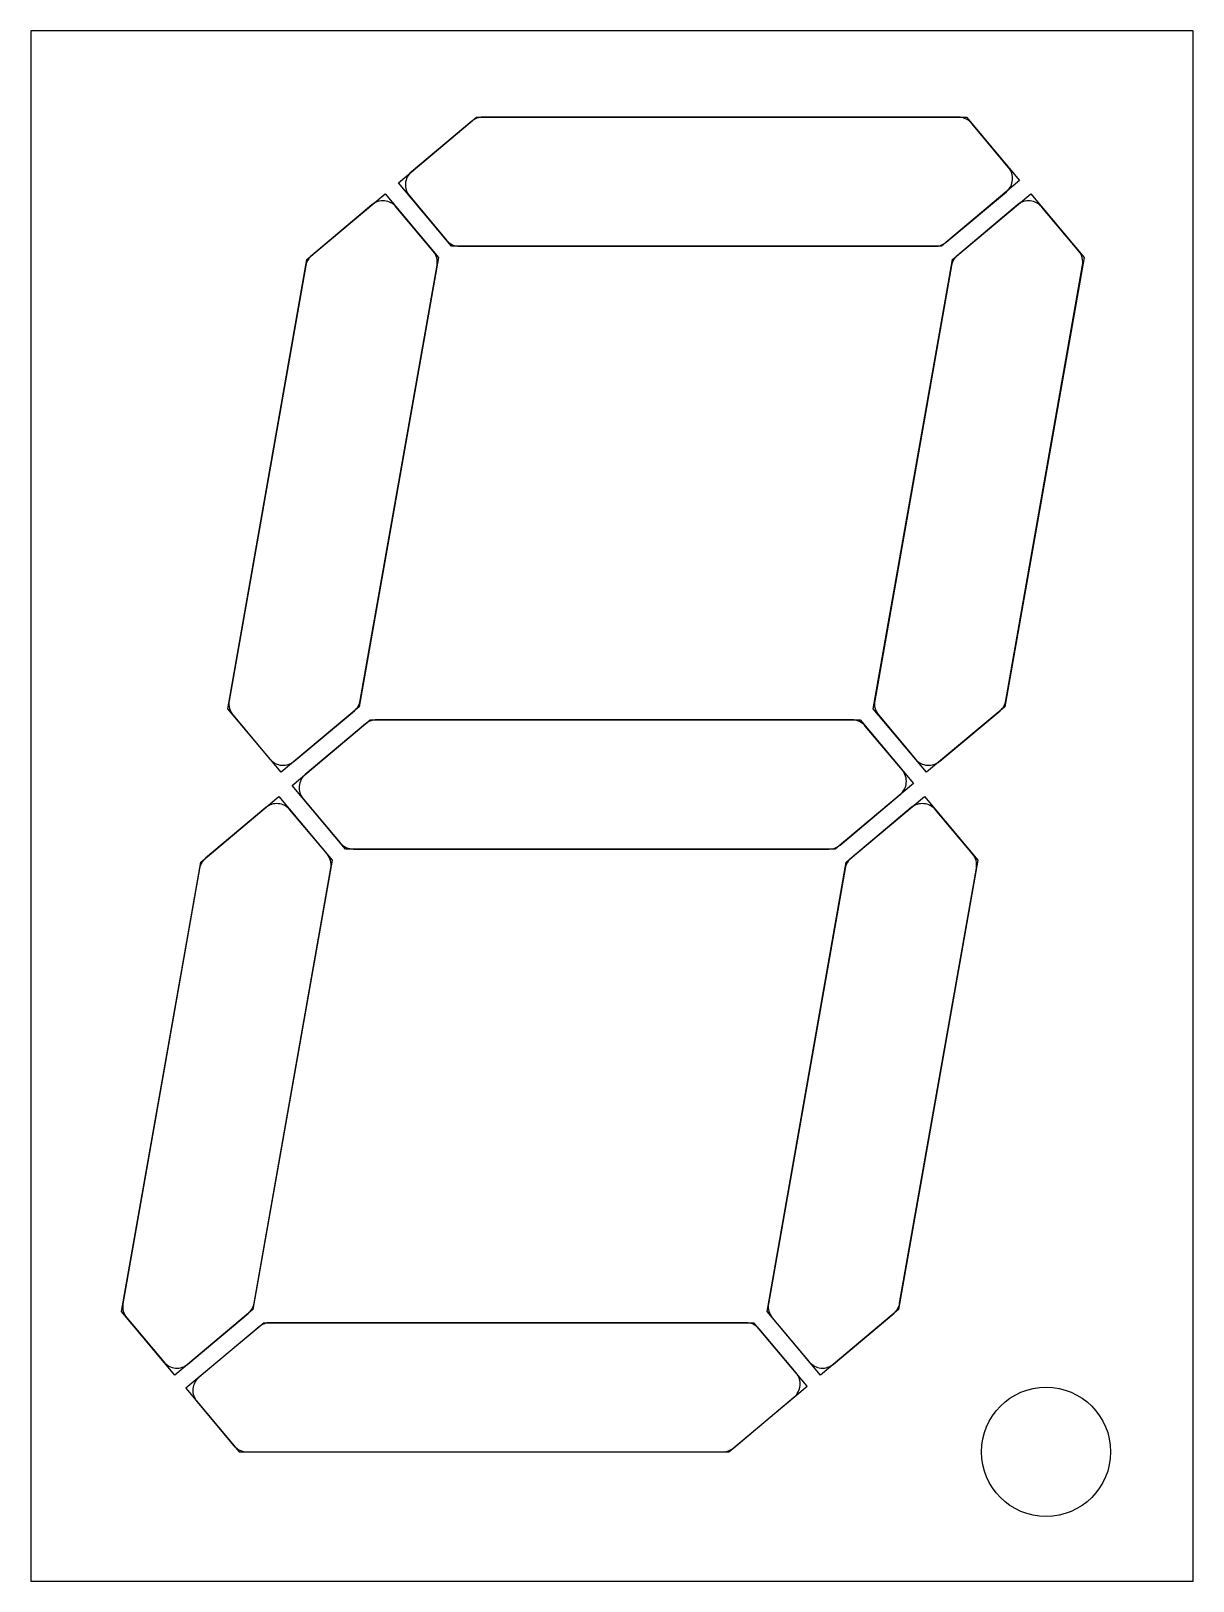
# Model space of a CAD drawing. Header units: millimetres. Extents: x 0 to 135, y 0 to 180.
import ezdxf

# ---------------------------------------------------------------- set-up
doc = ezdxf.new("R2010")
doc.units = ezdxf.units.MM
doc.layers.get('0').update_dxf_attribs({"linetype": 'CONTINUOUS'})

msp = doc.modelspace()

# ---------------------------------------------------------------- linework, layer by layer
for p, q in [((0, 180), (0, 0)), ((135, 180), (0, 180)), ((135, 0), (135, 180)), ((42.68, 162.38), (51.76, 170)), ((51.76, 170), (108.67, 170)), ((108.67, 170), (114.86, 162.62)), ((48.87, 155), (42.68, 162.38)), ((114.86, 162.62), (105.77, 155)), ((32.06, 153.47), (41.15, 161.09)), ((41.15, 161.09), (47.34, 153.71)), ((107.06, 153.47), (116.15, 161.09)), ((116.15, 161.09), (122.34, 153.71)), ((105.77, 155), (48.87, 155)), ((22.86, 101.29), (32.06, 153.47)), ((47.34, 153.71), (38.13, 101.53)), ((97.86, 101.29), (107.06, 153.47)), ((122.34, 153.71), (113.13, 101.53)), ((29.05, 93.91), (22.86, 101.29)), ((38.13, 101.53), (29.05, 93.91)), ((104.05, 93.91), (97.86, 101.29)), ((113.13, 101.53), (104.05, 93.91)), ((30.33, 92.38), (39.42, 100)), ((39.42, 100), (96.33, 100)), ((96.33, 100), (102.52, 92.62)), ((36.52, 85), (30.33, 92.38)), ((102.52, 92.62), (93.43, 85)), ((19.72, 83.47), (28.8, 91.09)), ((28.8, 91.09), (34.99, 83.71)), ((94.72, 83.47), (103.8, 91.09)), ((103.8, 91.09), (109.99, 83.71)), ((93.43, 85), (36.52, 85)), ((10.52, 31.29), (19.72, 83.47)), ((34.99, 83.71), (25.79, 31.53)), ((85.52, 31.29), (94.72, 83.47)), ((109.99, 83.71), (100.79, 31.53)), ((16.71, 23.91), (10.52, 31.29)), ((25.79, 31.53), (16.71, 23.91)), ((91.71, 23.91), (85.52, 31.29)), ((100.79, 31.53), (91.71, 23.91)), ((27.08, 30), (17.99, 22.38)), ((27.08, 30), (83.98, 30)), ((90.17, 22.62), (83.98, 30)), ((17.99, 22.38), (24.18, 15)), ((81.09, 15), (90.17, 22.62)), ((24.18, 15), (81.09, 15)), ((0, 0), (135, 0))]:
    msp.add_line(p, q)
for points in [[(107.74, 170), (52.49, 170, 0.176327), (51.21, 169.53), (44.21, 163.66, 0.414214), (43.96, 160.84), (48.27, 155.71, 0.221695), (49.8, 155), (105.05, 155, 0.176327), (106.33, 155.47), (113.33, 161.34, 0.414214), (113.57, 164.16), (109.27, 169.29, 0.221695)], [(39.61, 159.81), (32.62, 153.94, 0.176327), (31.93, 152.75), (23.02, 102.2, 0.221695), (23.46, 100.57), (27.76, 95.44, 0.414214), (30.58, 95.19), (37.58, 101.06, 0.176327), (38.26, 102.25), (47.17, 152.8, 0.221695), (46.74, 154.43), (42.43, 159.56, 0.414214)], [(121.74, 154.43), (117.43, 159.56, 0.414214), (114.61, 159.81), (107.62, 153.94, 0.176327), (106.93, 152.75), (98.02, 102.2, 0.221695), (98.46, 100.57), (102.76, 95.44, 0.414214), (105.58, 95.19), (112.58, 101.06, 0.176327), (113.26, 102.25), (122.17, 152.8, 0.221695)], [(38.86, 99.53), (31.87, 93.66, 0.414214), (31.62, 90.84), (35.93, 85.71, 0.221695), (37.46, 85), (92.7, 85, 0.176327), (93.99, 85.47), (100.99, 91.34, 0.414214), (101.23, 94.16), (96.93, 99.29, 0.221695), (95.39, 100), (40.15, 100, 0.176327)], [(34.39, 84.43), (30.09, 89.56, 0.414214), (27.27, 89.81), (20.28, 83.94, 0.176327), (19.59, 82.75), (10.68, 32.2, 0.221695), (11.12, 30.57), (15.42, 25.44, 0.414214), (18.24, 25.19), (25.23, 31.06, 0.176327), (25.92, 32.25), (34.83, 82.8, 0.221695)], [(109.39, 84.43), (105.09, 89.56, 0.414214), (102.27, 89.81), (95.28, 83.94, 0.176327), (94.59, 82.75), (85.68, 32.2, 0.221695), (86.12, 30.57), (90.42, 25.44, 0.414214), (93.24, 25.19), (100.23, 31.06, 0.176327), (100.92, 32.25), (109.83, 82.8, 0.221695)], [(25.11, 15), (80.36, 15, 0.176327), (81.65, 15.47), (88.64, 21.34, 0.414214), (88.89, 24.16), (84.58, 29.29, 0.221695), (83.05, 30), (27.8, 30, 0.176327), (26.52, 29.53), (19.52, 23.66, 0.414214), (19.28, 20.84), (23.58, 15.71, 0.221695)]]:
    msp.add_lwpolyline(points, format="xyb", close=True)
msp.add_circle((117.93, 15), 7.5)
msp.add_circle((117.93, 15), 7.5)

doc.saveas('drawing.dxf')
